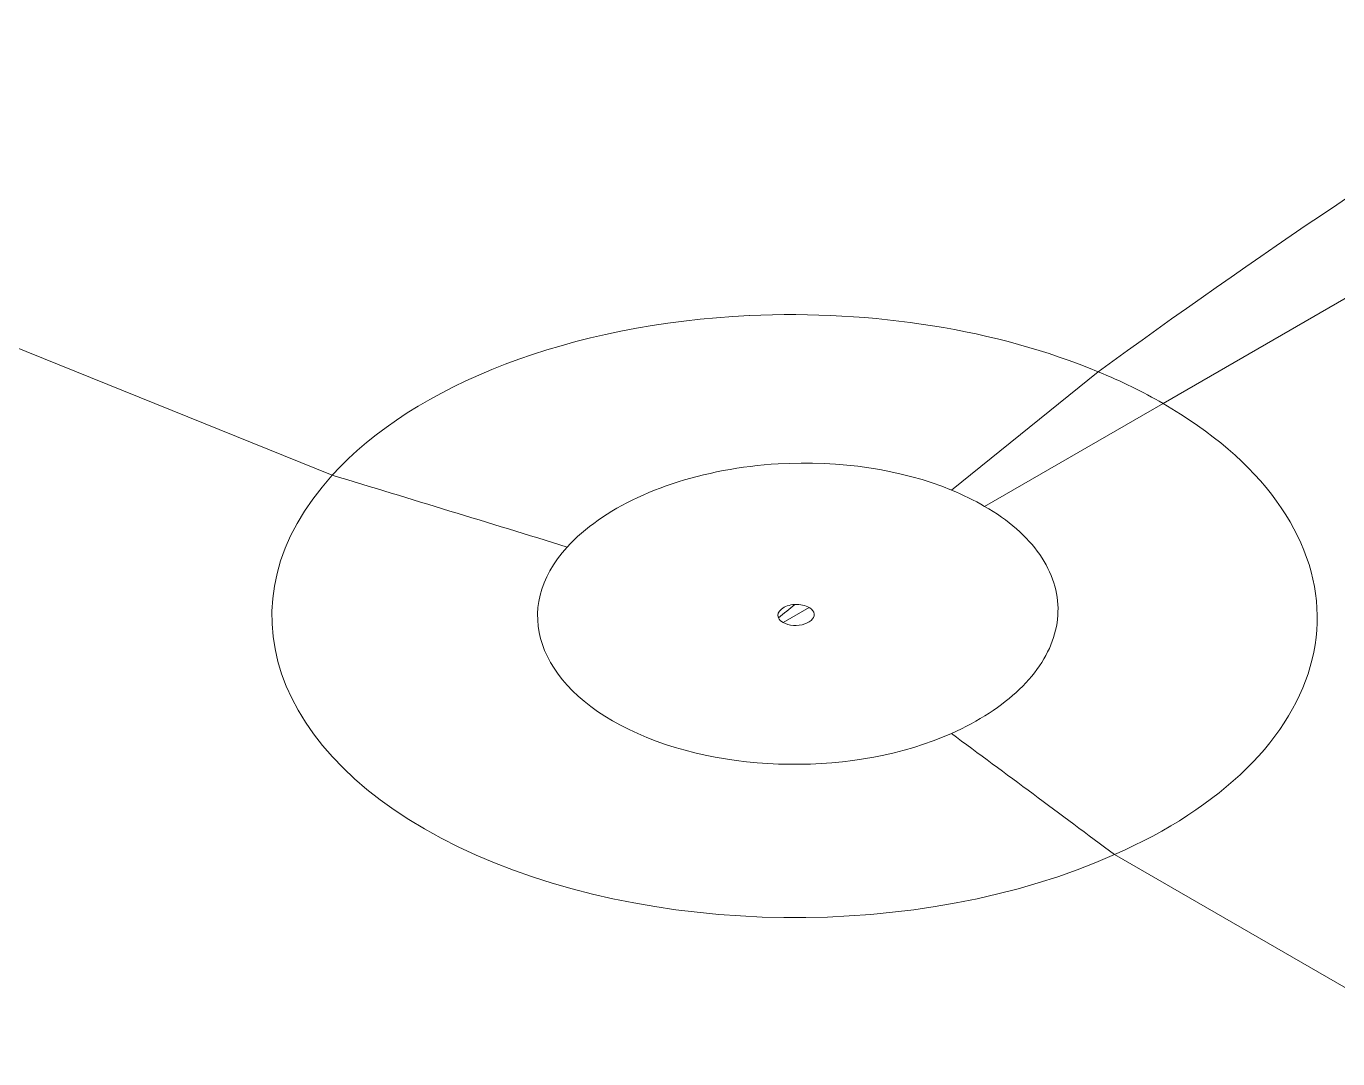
# Model space of a CAD drawing. Header units: millimetres. Extents: x 474.7 to 528.3, y 13.1 to 23.5.
# Drawn here: x 485.82218 to 485.84134, y 15.95134 to 15.96643 of the extents above; entities that cross this region are included whole.
import ezdxf

# ---------------------------------------------------------------- set-up
doc = ezdxf.new("R2010")
doc.units = ezdxf.units.MM
doc.header["$LTSCALE"] = 2.5
doc.layers.add('I-ARQ', color=8, linetype='Continuous')

msp = doc.modelspace()

# ---------------------------------------------------------------- linework, layer by layer
at = {"layer": 'I-ARQ', "lineweight": 5}
for points, knots in [([(485.795924, 15.972691, 9.318518), (485.783345, 15.96259, 9.332802), (485.78482, 15.948774, 9.352341), (485.799454, 15.939643, 9.365255), (485.799454, 15.939643, 9.365255), (485.814086, 15.930511, 9.378168), (485.837831, 15.92859, 9.380885), (485.856249, 15.935047, 9.371754)], [0, 0, 0, 0, 0.5, 0.5, 0.5, 0.5, 1, 1, 1, 1]), ([(485.798355, 15.971681, 9.319945), (485.785482, 15.961345, 9.334562), (485.788508, 15.947035, 9.3548), (485.80531, 15.938791, 9.366459), (485.80531, 15.938791, 9.366459), (485.822113, 15.930547, 9.378118), (485.847062, 15.931131, 9.377292), (485.862654, 15.940133, 9.364561)], [0, 0, 0, 0, 0.5, 0.5, 0.5, 0.5, 1, 1, 1, 1]), ([(485.798594, 15.971211, 9.32061), (485.786203, 15.960994, 9.335059), (485.789393, 15.947004, 9.354844), (485.805941, 15.938987, 9.366181), (485.805941, 15.938987, 9.366181), (485.82249, 15.93097, 9.377519), (485.846907, 15.931585, 9.376649), (485.862183, 15.940405, 9.364176)], [0, 0, 0, 0, 0.5, 0.5, 0.5, 0.5, 1, 1, 1, 1]), ([(485.801099, 15.970198, 9.322043), (485.78962, 15.960731, 9.335431), (485.792575, 15.947769, 9.353763), (485.807909, 15.94034, 9.364268), (485.807909, 15.94034, 9.364268), (485.823241, 15.932912, 9.374773), (485.845866, 15.933482, 9.373967), (485.86002, 15.941654, 9.36241)], [0, 0, 0, 0, 0.5, 0.5, 0.5, 0.5, 1, 1, 1, 1]), ([(485.838791, 15.960917, 9.335168), (485.838791, 15.960917, 9.335168), (485.838921, 15.96084, 9.335277), (485.838921, 15.96084, 9.335277), (485.838921, 15.96084, 9.335277), (485.838921, 15.96084, 9.335277), (485.839049, 15.960761, 9.335389), (485.839049, 15.960761, 9.335389), (485.839049, 15.960761, 9.335389), (485.839049, 15.960761, 9.335389), (485.839174, 15.960679, 9.335504), (485.839174, 15.960679, 9.335504), (485.839174, 15.960679, 9.335504), (485.839174, 15.960679, 9.335504), (485.839295, 15.960597, 9.335621), (485.839295, 15.960597, 9.335621), (485.839295, 15.960597, 9.335621), (485.839295, 15.960597, 9.335621), (485.839412, 15.960512, 9.33574), (485.839412, 15.960512, 9.33574), (485.839412, 15.960512, 9.33574), (485.839412, 15.960512, 9.33574), (485.839526, 15.960426, 9.335862), (485.839526, 15.960426, 9.335862), (485.839526, 15.960426, 9.335862), (485.839526, 15.960426, 9.335862), (485.839635, 15.960339, 9.335986), (485.839635, 15.960339, 9.335986), (485.839635, 15.960339, 9.335986), (485.839635, 15.960339, 9.335986), (485.839742, 15.96025, 9.336112), (485.839742, 15.96025, 9.336112), (485.839742, 15.96025, 9.336112), (485.839742, 15.96025, 9.336112), (485.839844, 15.960159, 9.33624), (485.839844, 15.960159, 9.33624), (485.839844, 15.960159, 9.33624), (485.839844, 15.960159, 9.33624), (485.839943, 15.960067, 9.336369), (485.839943, 15.960067, 9.336369), (485.839943, 15.960067, 9.336369), (485.839943, 15.960067, 9.336369), (485.840037, 15.959974, 9.336502), (485.840037, 15.959974, 9.336502), (485.840037, 15.959974, 9.336502), (485.840037, 15.959974, 9.336502), (485.840128, 15.959879, 9.336635), (485.840128, 15.959879, 9.336635), (485.840128, 15.959879, 9.336635), (485.840128, 15.959879, 9.336635), (485.840215, 15.959784, 9.33677), (485.840215, 15.959784, 9.33677), (485.840215, 15.959784, 9.33677), (485.840215, 15.959784, 9.33677), (485.840297, 15.959687, 9.336908), (485.840297, 15.959687, 9.336908), (485.840297, 15.959687, 9.336908), (485.840297, 15.959687, 9.336908), (485.840376, 15.959589, 9.337047), (485.840376, 15.959589, 9.337047), (485.840376, 15.959589, 9.337047), (485.840376, 15.959589, 9.337047), (485.84045, 15.95949, 9.337186), (485.84045, 15.95949, 9.337186), (485.84045, 15.95949, 9.337186), (485.84045, 15.95949, 9.337186), (485.84052, 15.95939, 9.337328), (485.84052, 15.95939, 9.337328), (485.84052, 15.95939, 9.337328), (485.84052, 15.95939, 9.337328), (485.840586, 15.959289, 9.337471), (485.840586, 15.959289, 9.337471), (485.840586, 15.959289, 9.337471), (485.840586, 15.959289, 9.337471), (485.840648, 15.959187, 9.337615), (485.840648, 15.959187, 9.337615), (485.840648, 15.959187, 9.337615), (485.840648, 15.959187, 9.337615), (485.840705, 15.959084, 9.33776), (485.840705, 15.959084, 9.33776), (485.840705, 15.959084, 9.33776), (485.840705, 15.959084, 9.33776), (485.840757, 15.958981, 9.337906), (485.840757, 15.958981, 9.337906), (485.840757, 15.958981, 9.337906), (485.840757, 15.958981, 9.337906), (485.840807, 15.958877, 9.338053), (485.840807, 15.958877, 9.338053), (485.840807, 15.958877, 9.338053), (485.840807, 15.958877, 9.338053), (485.840851, 15.958773, 9.338201), (485.840851, 15.958773, 9.338201), (485.840851, 15.958773, 9.338201), (485.840851, 15.958773, 9.338201), (485.84089, 15.958667, 9.33835), (485.84089, 15.958667, 9.33835), (485.84089, 15.958667, 9.33835), (485.84089, 15.958667, 9.33835), (485.840925, 15.958562, 9.338499), (485.840925, 15.958562, 9.338499), (485.840925, 15.958562, 9.338499), (485.840925, 15.958562, 9.338499), (485.840956, 15.958456, 9.338648), (485.840956, 15.958456, 9.338648), (485.840956, 15.958456, 9.338648), (485.840956, 15.958456, 9.338648), (485.840982, 15.95835, 9.338799), (485.840982, 15.95835, 9.338799), (485.840982, 15.95835, 9.338799), (485.840982, 15.95835, 9.338799), (485.841004, 15.958243, 9.33895), (485.841004, 15.958243, 9.33895), (485.841004, 15.958243, 9.33895), (485.841004, 15.958243, 9.33895), (485.84102, 15.958136, 9.339101), (485.84102, 15.958136, 9.339101), (485.84102, 15.958136, 9.339101), (485.84102, 15.958136, 9.339101), (485.841033, 15.958029, 9.339252), (485.841033, 15.958029, 9.339252), (485.841033, 15.958029, 9.339252), (485.841033, 15.958029, 9.339252), (485.841041, 15.957922, 9.339403), (485.841041, 15.957922, 9.339403), (485.841041, 15.957922, 9.339403), (485.841041, 15.957922, 9.339403), (485.841044, 15.957815, 9.339555), (485.841044, 15.957815, 9.339555), (485.841044, 15.957815, 9.339555), (485.841044, 15.957815, 9.339555), (485.841044, 15.957708, 9.339706), (485.841044, 15.957708, 9.339706), (485.841044, 15.957708, 9.339706), (485.841044, 15.957708, 9.339706), (485.841038, 15.957601, 9.339857), (485.841038, 15.957601, 9.339857), (485.841038, 15.957601, 9.339857), (485.841038, 15.957601, 9.339857), (485.841029, 15.957494, 9.340009), (485.841029, 15.957494, 9.340009), (485.841029, 15.957494, 9.340009), (485.841029, 15.957494, 9.340009), (485.841014, 15.957387, 9.34016), (485.841014, 15.957387, 9.34016), (485.841014, 15.957387, 9.34016), (485.841014, 15.957387, 9.34016), (485.840994, 15.957281, 9.340309), (485.840994, 15.957281, 9.340309), (485.840994, 15.957281, 9.340309), (485.840994, 15.957281, 9.340309), (485.840971, 15.957176, 9.340459), (485.840971, 15.957176, 9.340459), (485.840971, 15.957176, 9.340459), (485.840971, 15.957176, 9.340459), (485.840943, 15.95707, 9.340608), (485.840943, 15.95707, 9.340608), (485.840943, 15.95707, 9.340608), (485.840943, 15.95707, 9.340608), (485.840911, 15.956965, 9.340757), (485.840911, 15.956965, 9.340757), (485.840911, 15.956965, 9.340757), (485.840911, 15.956965, 9.340757), (485.840874, 15.956861, 9.340904), (485.840874, 15.956861, 9.340904), (485.840874, 15.956861, 9.340904), (485.840874, 15.956861, 9.340904), (485.840833, 15.956757, 9.341052), (485.840833, 15.956757, 9.341052), (485.840833, 15.956757, 9.341052), (485.840833, 15.956757, 9.341052), (485.840788, 15.956654, 9.341197), (485.840788, 15.956654, 9.341197), (485.840788, 15.956654, 9.341197), (485.840788, 15.956654, 9.341197), (485.840738, 15.956551, 9.341342), (485.840738, 15.956551, 9.341342), (485.840738, 15.956551, 9.341342), (485.840738, 15.956551, 9.341342), (485.840683, 15.95645, 9.341486), (485.840683, 15.95645, 9.341486), (485.840683, 15.95645, 9.341486), (485.840683, 15.95645, 9.341486), (485.840625, 15.956349, 9.341629), (485.840625, 15.956349, 9.341629), (485.840625, 15.956349, 9.341629), (485.840625, 15.956349, 9.341629), (485.840564, 15.956249, 9.34177), (485.840564, 15.956249, 9.34177), (485.840564, 15.956249, 9.34177), (485.840564, 15.956249, 9.34177), (485.840497, 15.95615, 9.341909), (485.840497, 15.95615, 9.341909), (485.840497, 15.95615, 9.341909), (485.840497, 15.95615, 9.341909), (485.840426, 15.956052, 9.342048), (485.840426, 15.956052, 9.342048), (485.840426, 15.956052, 9.342048), (485.840426, 15.956052, 9.342048), (485.840351, 15.955955, 9.342185), (485.840351, 15.955955, 9.342185), (485.840351, 15.955955, 9.342185), (485.840351, 15.955955, 9.342185), (485.840272, 15.955859, 9.342321), (485.840272, 15.955859, 9.342321), (485.840272, 15.955859, 9.342321), (485.840272, 15.955859, 9.342321), (485.840189, 15.955764, 9.342455), (485.840189, 15.955764, 9.342455), (485.840189, 15.955764, 9.342455), (485.840189, 15.955764, 9.342455), (485.840102, 15.955671, 9.342587), (485.840102, 15.955671, 9.342587), (485.840102, 15.955671, 9.342587), (485.840102, 15.955671, 9.342587), (485.840011, 15.955579, 9.342717), (485.840011, 15.955579, 9.342717), (485.840011, 15.955579, 9.342717), (485.840011, 15.955579, 9.342717), (485.839917, 15.955488, 9.342845), (485.839917, 15.955488, 9.342845), (485.839917, 15.955488, 9.342845), (485.839917, 15.955488, 9.342845), (485.839818, 15.9554, 9.342971), (485.839818, 15.9554, 9.342971), (485.839818, 15.9554, 9.342971), (485.839818, 15.9554, 9.342971), (485.839716, 15.955311, 9.343095), (485.839716, 15.955311, 9.343095), (485.839716, 15.955311, 9.343095), (485.839716, 15.955311, 9.343095), (485.839611, 15.955225, 9.343217), (485.839611, 15.955225, 9.343217), (485.839611, 15.955225, 9.343217), (485.839611, 15.955225, 9.343217), (485.839501, 15.95514, 9.343338), (485.839501, 15.95514, 9.343338), (485.839501, 15.95514, 9.343338), (485.839501, 15.95514, 9.343338), (485.839389, 15.955057, 9.343455), (485.839389, 15.955057, 9.343455), (485.839389, 15.955057, 9.343455), (485.839389, 15.955057, 9.343455), (485.839273, 15.954975, 9.343571), (485.839273, 15.954975, 9.343571), (485.839273, 15.954975, 9.343571), (485.839273, 15.954975, 9.343571), (485.839153, 15.954895, 9.343685), (485.839153, 15.954895, 9.343685), (485.839153, 15.954895, 9.343685), (485.839153, 15.954895, 9.343685), (485.83903, 15.954816, 9.343796), (485.83903, 15.954816, 9.343796), (485.83903, 15.954816, 9.343796), (485.83903, 15.954816, 9.343796), (485.838904, 15.95474, 9.343904), (485.838904, 15.95474, 9.343904), (485.838904, 15.95474, 9.343904), (485.838904, 15.95474, 9.343904), (485.838774, 15.954665, 9.34401), (485.838774, 15.954665, 9.34401), (485.838774, 15.954665, 9.34401), (485.838774, 15.954665, 9.34401), (485.838642, 15.954592, 9.344112), (485.838642, 15.954592, 9.344112), (485.838642, 15.954592, 9.344112), (485.838642, 15.954592, 9.344112), (485.838506, 15.954521, 9.344213), (485.838506, 15.954521, 9.344213), (485.838506, 15.954521, 9.344213), (485.838506, 15.954521, 9.344213), (485.838367, 15.954452, 9.344311), (485.838367, 15.954452, 9.344311), (485.838367, 15.954452, 9.344311), (485.838367, 15.954452, 9.344311), (485.838226, 15.954385, 9.344406), (485.838226, 15.954385, 9.344406), (485.838226, 15.954385, 9.344406), (485.838226, 15.954385, 9.344406), (485.838082, 15.95432, 9.344498), (485.838082, 15.95432, 9.344498)], [0, 0, 0, 0, 0.014286, 0.014286, 0.014286, 0.014286, 0.028571, 0.028571, 0.028571, 0.028571, 0.042857, 0.042857, 0.042857, 0.042857, 0.057143, 0.057143, 0.057143, 0.057143, 0.071429, 0.071429, 0.071429, 0.071429, 0.085714, 0.085714, 0.085714, 0.085714, 0.1, 0.1, 0.1, 0.1, 0.114286, 0.114286, 0.114286, 0.114286, 0.128571, 0.128571, 0.128571, 0.128571, 0.142857, 0.142857, 0.142857, 0.142857, 0.157143, 0.157143, 0.157143, 0.157143, 0.171429, 0.171429, 0.171429, 0.171429, 0.185714, 0.185714, 0.185714, 0.185714, 0.2, 0.2, 0.2, 0.2, 0.214286, 0.214286, 0.214286, 0.214286, 0.228571, 0.228571, 0.228571, 0.228571, 0.242857, 0.242857, 0.242857, 0.242857, 0.257143, 0.257143, 0.257143, 0.257143, 0.271429, 0.271429, 0.271429, 0.271429, 0.285714, 0.285714, 0.285714, 0.285714, 0.3, 0.3, 0.3, 0.3, 0.314286, 0.314286, 0.314286, 0.314286, 0.328571, 0.328571, 0.328571, 0.328571, 0.342857, 0.342857, 0.342857, 0.342857, 0.357143, 0.357143, 0.357143, 0.357143, 0.371429, 0.371429, 0.371429, 0.371429, 0.385714, 0.385714, 0.385714, 0.385714, 0.4, 0.4, 0.4, 0.4, 0.414286, 0.414286, 0.414286, 0.414286, 0.428571, 0.428571, 0.428571, 0.428571, 0.442857, 0.442857, 0.442857, 0.442857, 0.457143, 0.457143, 0.457143, 0.457143, 0.471429, 0.471429, 0.471429, 0.471429, 0.485714, 0.485714, 0.485714, 0.485714, 0.5, 0.5, 0.5, 0.5, 0.514286, 0.514286, 0.514286, 0.514286, 0.528571, 0.528571, 0.528571, 0.528571, 0.542857, 0.542857, 0.542857, 0.542857, 0.557143, 0.557143, 0.557143, 0.557143, 0.571429, 0.571429, 0.571429, 0.571429, 0.585714, 0.585714, 0.585714, 0.585714, 0.6, 0.6, 0.6, 0.6, 0.614286, 0.614286, 0.614286, 0.614286, 0.628571, 0.628571, 0.628571, 0.628571, 0.642857, 0.642857, 0.642857, 0.642857, 0.657143, 0.657143, 0.657143, 0.657143, 0.671429, 0.671429, 0.671429, 0.671429, 0.685714, 0.685714, 0.685714, 0.685714, 0.7, 0.7, 0.7, 0.7, 0.714286, 0.714286, 0.714286, 0.714286, 0.728571, 0.728571, 0.728571, 0.728571, 0.742857, 0.742857, 0.742857, 0.742857, 0.757143, 0.757143, 0.757143, 0.757143, 0.771429, 0.771429, 0.771429, 0.771429, 0.785714, 0.785714, 0.785714, 0.785714, 0.8, 0.8, 0.8, 0.8, 0.814286, 0.814286, 0.814286, 0.814286, 0.828571, 0.828571, 0.828571, 0.828571, 0.842857, 0.842857, 0.842857, 0.842857, 0.857143, 0.857143, 0.857143, 0.857143, 0.871429, 0.871429, 0.871429, 0.871429, 0.885714, 0.885714, 0.885714, 0.885714, 0.9, 0.9, 0.9, 0.9, 0.914286, 0.914286, 0.914286, 0.914286, 0.928571, 0.928571, 0.928571, 0.928571, 0.942857, 0.942857, 0.942857, 0.942857, 0.957143, 0.957143, 0.957143, 0.957143, 0.971429, 0.971429, 0.971429, 0.971429, 0.985714, 0.985714, 0.985714, 0.985714, 1, 1, 1, 1]), ([(485.830084, 15.958818, 9.338136), (485.830084, 15.958818, 9.338136), (485.830133, 15.95887, 9.338063), (485.830133, 15.95887, 9.338063), (485.830133, 15.95887, 9.338063), (485.830133, 15.95887, 9.338063), (485.830184, 15.958921, 9.337991), (485.830184, 15.958921, 9.337991), (485.830184, 15.958921, 9.337991), (485.830184, 15.958921, 9.337991), (485.830237, 15.958972, 9.337919), (485.830237, 15.958972, 9.337919), (485.830237, 15.958972, 9.337919), (485.830237, 15.958972, 9.337919), (485.830292, 15.959021, 9.33785), (485.830292, 15.959021, 9.33785), (485.830292, 15.959021, 9.33785), (485.830292, 15.959021, 9.33785), (485.83035, 15.95907, 9.33778), (485.83035, 15.95907, 9.33778), (485.83035, 15.95907, 9.33778), (485.83035, 15.95907, 9.33778), (485.830409, 15.959117, 9.337713), (485.830409, 15.959117, 9.337713), (485.830409, 15.959117, 9.337713), (485.830409, 15.959117, 9.337713), (485.830471, 15.959164, 9.337647), (485.830471, 15.959164, 9.337647), (485.830471, 15.959164, 9.337647), (485.830471, 15.959164, 9.337647), (485.830535, 15.95921, 9.337582), (485.830535, 15.95921, 9.337582), (485.830535, 15.95921, 9.337582), (485.830535, 15.95921, 9.337582), (485.8306, 15.959255, 9.337518), (485.8306, 15.959255, 9.337518), (485.8306, 15.959255, 9.337518), (485.8306, 15.959255, 9.337518), (485.830669, 15.959299, 9.337456), (485.830669, 15.959299, 9.337456), (485.830669, 15.959299, 9.337456), (485.830669, 15.959299, 9.337456), (485.830738, 15.959343, 9.337394), (485.830738, 15.959343, 9.337394), (485.830738, 15.959343, 9.337394), (485.830738, 15.959343, 9.337394), (485.83081, 15.959384, 9.337336), (485.83081, 15.959384, 9.337336), (485.83081, 15.959384, 9.337336), (485.83081, 15.959384, 9.337336), (485.830883, 15.959425, 9.337277), (485.830883, 15.959425, 9.337277), (485.830883, 15.959425, 9.337277), (485.830883, 15.959425, 9.337277), (485.830958, 15.959465, 9.337221), (485.830958, 15.959465, 9.337221), (485.830958, 15.959465, 9.337221), (485.830958, 15.959465, 9.337221), (485.831035, 15.959504, 9.337166), (485.831035, 15.959504, 9.337166), (485.831035, 15.959504, 9.337166), (485.831035, 15.959504, 9.337166), (485.831114, 15.959542, 9.337113), (485.831114, 15.959542, 9.337113), (485.831114, 15.959542, 9.337113), (485.831114, 15.959542, 9.337113), (485.831195, 15.959578, 9.337061), (485.831195, 15.959578, 9.337061), (485.831195, 15.959578, 9.337061), (485.831195, 15.959578, 9.337061), (485.831276, 15.959614, 9.337011), (485.831276, 15.959614, 9.337011), (485.831276, 15.959614, 9.337011), (485.831276, 15.959614, 9.337011), (485.831359, 15.959648, 9.336963), (485.831359, 15.959648, 9.336963), (485.831359, 15.959648, 9.336963), (485.831359, 15.959648, 9.336963), (485.831444, 15.95968, 9.336917), (485.831444, 15.95968, 9.336917), (485.831444, 15.95968, 9.336917), (485.831444, 15.95968, 9.336917), (485.831531, 15.959712, 9.336873), (485.831531, 15.959712, 9.336873), (485.831531, 15.959712, 9.336873), (485.831531, 15.959712, 9.336873), (485.831619, 15.959742, 9.33683), (485.831619, 15.959742, 9.33683), (485.831619, 15.959742, 9.33683), (485.831619, 15.959742, 9.33683), (485.831708, 15.959771, 9.336788), (485.831708, 15.959771, 9.336788), (485.831708, 15.959771, 9.336788), (485.831708, 15.959771, 9.336788), (485.831799, 15.959799, 9.336749), (485.831799, 15.959799, 9.336749), (485.831799, 15.959799, 9.336749), (485.831799, 15.959799, 9.336749), (485.83189, 15.959825, 9.336712), (485.83189, 15.959825, 9.336712), (485.83189, 15.959825, 9.336712), (485.83189, 15.959825, 9.336712), (485.831983, 15.95985, 9.336677), (485.831983, 15.95985, 9.336677), (485.831983, 15.95985, 9.336677), (485.831983, 15.95985, 9.336677), (485.832077, 15.959873, 9.336644), (485.832077, 15.959873, 9.336644), (485.832077, 15.959873, 9.336644), (485.832077, 15.959873, 9.336644), (485.832172, 15.959895, 9.336613), (485.832172, 15.959895, 9.336613), (485.832172, 15.959895, 9.336613), (485.832172, 15.959895, 9.336613), (485.832268, 15.959916, 9.336583), (485.832268, 15.959916, 9.336583), (485.832268, 15.959916, 9.336583), (485.832268, 15.959916, 9.336583), (485.832365, 15.959935, 9.336556), (485.832365, 15.959935, 9.336556), (485.832365, 15.959935, 9.336556), (485.832365, 15.959935, 9.336556), (485.832464, 15.959953, 9.336531), (485.832464, 15.959953, 9.336531), (485.832464, 15.959953, 9.336531), (485.832464, 15.959953, 9.336531), (485.832562, 15.959969, 9.336509), (485.832562, 15.959969, 9.336509), (485.832562, 15.959969, 9.336509), (485.832562, 15.959969, 9.336509), (485.832661, 15.959983, 9.336488), (485.832661, 15.959983, 9.336488), (485.832661, 15.959983, 9.336488), (485.832661, 15.959983, 9.336488), (485.832762, 15.959997, 9.336469), (485.832762, 15.959997, 9.336469), (485.832762, 15.959997, 9.336469), (485.832762, 15.959997, 9.336469), (485.832862, 15.960008, 9.336453), (485.832862, 15.960008, 9.336453), (485.832862, 15.960008, 9.336453), (485.832862, 15.960008, 9.336453), (485.832964, 15.960018, 9.336439), (485.832964, 15.960018, 9.336439), (485.832964, 15.960018, 9.336439), (485.832964, 15.960018, 9.336439), (485.833066, 15.960027, 9.336427), (485.833066, 15.960027, 9.336427), (485.833066, 15.960027, 9.336427), (485.833066, 15.960027, 9.336427), (485.833168, 15.960033, 9.336418), (485.833168, 15.960033, 9.336418)], [0, 0, 0, 0, 0.026316, 0.026316, 0.026316, 0.026316, 0.052632, 0.052632, 0.052632, 0.052632, 0.078947, 0.078947, 0.078947, 0.078947, 0.105263, 0.105263, 0.105263, 0.105263, 0.131579, 0.131579, 0.131579, 0.131579, 0.157895, 0.157895, 0.157895, 0.157895, 0.184211, 0.184211, 0.184211, 0.184211, 0.210526, 0.210526, 0.210526, 0.210526, 0.236842, 0.236842, 0.236842, 0.236842, 0.263158, 0.263158, 0.263158, 0.263158, 0.289474, 0.289474, 0.289474, 0.289474, 0.315789, 0.315789, 0.315789, 0.315789, 0.342105, 0.342105, 0.342105, 0.342105, 0.368421, 0.368421, 0.368421, 0.368421, 0.394737, 0.394737, 0.394737, 0.394737, 0.421053, 0.421053, 0.421053, 0.421053, 0.447368, 0.447368, 0.447368, 0.447368, 0.473684, 0.473684, 0.473684, 0.473684, 0.5, 0.5, 0.5, 0.5, 0.526316, 0.526316, 0.526316, 0.526316, 0.552632, 0.552632, 0.552632, 0.552632, 0.578947, 0.578947, 0.578947, 0.578947, 0.605263, 0.605263, 0.605263, 0.605263, 0.631579, 0.631579, 0.631579, 0.631579, 0.657895, 0.657895, 0.657895, 0.657895, 0.684211, 0.684211, 0.684211, 0.684211, 0.710526, 0.710526, 0.710526, 0.710526, 0.736842, 0.736842, 0.736842, 0.736842, 0.763158, 0.763158, 0.763158, 0.763158, 0.789474, 0.789474, 0.789474, 0.789474, 0.815789, 0.815789, 0.815789, 0.815789, 0.842105, 0.842105, 0.842105, 0.842105, 0.868421, 0.868421, 0.868421, 0.868421, 0.894737, 0.894737, 0.894737, 0.894737, 0.921053, 0.921053, 0.921053, 0.921053, 0.947368, 0.947368, 0.947368, 0.947368, 0.973684, 0.973684, 0.973684, 0.973684, 1, 1, 1, 1]), ([(485.826651, 15.959868, 9.336652), (485.824975, 15.958032, 9.339247), (485.825741, 15.95577, 9.342447), (485.828493, 15.954435, 9.344335), (485.828493, 15.954435, 9.344335), (485.831244, 15.953099, 9.346224), (485.835236, 15.953051, 9.346292), (485.838081, 15.95432, 9.344497)], [0, 0, 0, 0, 0.5, 0.5, 0.5, 0.5, 1, 1, 1, 1]), ([(485.836184, 15.959412, 9.337296), (485.836184, 15.959412, 9.337296), (485.836248, 15.959375, 9.337349), (485.836248, 15.959375, 9.337349), (485.836248, 15.959375, 9.337349), (485.836248, 15.959375, 9.337349), (485.836311, 15.959335, 9.337405), (485.836311, 15.959335, 9.337405), (485.836311, 15.959335, 9.337405), (485.836311, 15.959335, 9.337405), (485.836372, 15.959296, 9.33746), (485.836372, 15.959296, 9.33746), (485.836372, 15.959296, 9.33746), (485.836372, 15.959296, 9.33746), (485.836431, 15.959255, 9.337519), (485.836431, 15.959255, 9.337519), (485.836431, 15.959255, 9.337519), (485.836431, 15.959255, 9.337519), (485.836488, 15.959213, 9.337577), (485.836488, 15.959213, 9.337577), (485.836488, 15.959213, 9.337577), (485.836488, 15.959213, 9.337577), (485.836543, 15.959171, 9.337638), (485.836543, 15.959171, 9.337638), (485.836543, 15.959171, 9.337638), (485.836543, 15.959171, 9.337638), (485.836597, 15.959128, 9.337698), (485.836597, 15.959128, 9.337698), (485.836597, 15.959128, 9.337698), (485.836597, 15.959128, 9.337698), (485.836649, 15.959083, 9.337761), (485.836649, 15.959083, 9.337761), (485.836649, 15.959083, 9.337761), (485.836649, 15.959083, 9.337761), (485.836697, 15.959039, 9.337824), (485.836697, 15.959039, 9.337824), (485.836697, 15.959039, 9.337824), (485.836697, 15.959039, 9.337824), (485.836746, 15.958993, 9.337888), (485.836746, 15.958993, 9.337888), (485.836746, 15.958993, 9.337888), (485.836746, 15.958993, 9.337888), (485.836792, 15.958947, 9.337954), (485.836792, 15.958947, 9.337954), (485.836792, 15.958947, 9.337954), (485.836792, 15.958947, 9.337954), (485.836835, 15.9589, 9.33802), (485.836835, 15.9589, 9.33802), (485.836835, 15.9589, 9.33802), (485.836835, 15.9589, 9.33802), (485.836877, 15.958853, 9.338088), (485.836877, 15.958853, 9.338088), (485.836877, 15.958853, 9.338088), (485.836877, 15.958853, 9.338088), (485.836917, 15.958805, 9.338155), (485.836917, 15.958805, 9.338155), (485.836917, 15.958805, 9.338155), (485.836917, 15.958805, 9.338155), (485.836954, 15.958756, 9.338224), (485.836954, 15.958756, 9.338224), (485.836954, 15.958756, 9.338224), (485.836954, 15.958756, 9.338224), (485.836989, 15.958707, 9.338294), (485.836989, 15.958707, 9.338294), (485.836989, 15.958707, 9.338294), (485.836989, 15.958707, 9.338294), (485.837023, 15.958657, 9.338364), (485.837023, 15.958657, 9.338364), (485.837023, 15.958657, 9.338364), (485.837023, 15.958657, 9.338364), (485.837054, 15.958607, 9.338435), (485.837054, 15.958607, 9.338435), (485.837054, 15.958607, 9.338435), (485.837054, 15.958607, 9.338435), (485.837083, 15.958556, 9.338506), (485.837083, 15.958556, 9.338506), (485.837083, 15.958556, 9.338506), (485.837083, 15.958556, 9.338506), (485.83711, 15.958505, 9.33858), (485.83711, 15.958505, 9.33858), (485.83711, 15.958505, 9.33858), (485.83711, 15.958505, 9.33858), (485.837134, 15.958453, 9.338652), (485.837134, 15.958453, 9.338652), (485.837134, 15.958453, 9.338652), (485.837134, 15.958453, 9.338652), (485.837156, 15.958401, 9.338726), (485.837156, 15.958401, 9.338726), (485.837156, 15.958401, 9.338726), (485.837156, 15.958401, 9.338726), (485.837177, 15.95835, 9.338799), (485.837177, 15.95835, 9.338799), (485.837177, 15.95835, 9.338799), (485.837177, 15.95835, 9.338799), (485.837195, 15.958296, 9.338874), (485.837195, 15.958296, 9.338874), (485.837195, 15.958296, 9.338874), (485.837195, 15.958296, 9.338874), (485.837211, 15.958244, 9.338949), (485.837211, 15.958244, 9.338949), (485.837211, 15.958244, 9.338949), (485.837211, 15.958244, 9.338949), (485.837223, 15.958191, 9.339023), (485.837223, 15.958191, 9.339023), (485.837223, 15.958191, 9.339023), (485.837223, 15.958191, 9.339023), (485.837235, 15.958138, 9.339098), (485.837235, 15.958138, 9.339098), (485.837235, 15.958138, 9.339098), (485.837235, 15.958138, 9.339098), (485.837244, 15.958085, 9.339173), (485.837244, 15.958085, 9.339173), (485.837244, 15.958085, 9.339173), (485.837244, 15.958085, 9.339173), (485.837251, 15.958031, 9.33925), (485.837251, 15.958031, 9.33925), (485.837251, 15.958031, 9.33925), (485.837251, 15.958031, 9.33925), (485.837255, 15.957977, 9.339325), (485.837255, 15.957977, 9.339325), (485.837255, 15.957977, 9.339325), (485.837255, 15.957977, 9.339325), (485.837257, 15.957923, 9.339402), (485.837257, 15.957923, 9.339402), (485.837257, 15.957923, 9.339402), (485.837257, 15.957923, 9.339402), (485.837256, 15.957869, 9.339478), (485.837256, 15.957869, 9.339478), (485.837256, 15.957869, 9.339478), (485.837256, 15.957869, 9.339478), (485.837254, 15.957816, 9.339553), (485.837254, 15.957816, 9.339553), (485.837254, 15.957816, 9.339553), (485.837254, 15.957816, 9.339553), (485.837249, 15.957762, 9.33963), (485.837249, 15.957762, 9.33963), (485.837249, 15.957762, 9.33963), (485.837249, 15.957762, 9.33963), (485.837242, 15.957709, 9.339705), (485.837242, 15.957709, 9.339705), (485.837242, 15.957709, 9.339705), (485.837242, 15.957709, 9.339705), (485.837233, 15.957655, 9.339781), (485.837233, 15.957655, 9.339781), (485.837233, 15.957655, 9.339781), (485.837233, 15.957655, 9.339781), (485.837222, 15.957601, 9.339857), (485.837222, 15.957601, 9.339857), (485.837222, 15.957601, 9.339857), (485.837222, 15.957601, 9.339857), (485.837207, 15.957548, 9.339933), (485.837207, 15.957548, 9.339933), (485.837207, 15.957548, 9.339933), (485.837207, 15.957548, 9.339933), (485.837191, 15.957495, 9.340008), (485.837191, 15.957495, 9.340008), (485.837191, 15.957495, 9.340008), (485.837191, 15.957495, 9.340008), (485.837173, 15.957441, 9.340083), (485.837173, 15.957441, 9.340083), (485.837173, 15.957441, 9.340083), (485.837173, 15.957441, 9.340083), (485.837152, 15.957389, 9.340158), (485.837152, 15.957389, 9.340158), (485.837152, 15.957389, 9.340158), (485.837152, 15.957389, 9.340158), (485.83713, 15.957336, 9.340232), (485.83713, 15.957336, 9.340232), (485.83713, 15.957336, 9.340232), (485.83713, 15.957336, 9.340232), (485.837105, 15.957284, 9.340306), (485.837105, 15.957284, 9.340306), (485.837105, 15.957284, 9.340306), (485.837105, 15.957284, 9.340306), (485.837078, 15.957232, 9.340379), (485.837078, 15.957232, 9.340379), (485.837078, 15.957232, 9.340379), (485.837078, 15.957232, 9.340379), (485.837049, 15.957181, 9.340451), (485.837049, 15.957181, 9.340451), (485.837049, 15.957181, 9.340451), (485.837049, 15.957181, 9.340451), (485.837019, 15.95713, 9.340524), (485.837019, 15.95713, 9.340524), (485.837019, 15.95713, 9.340524), (485.837019, 15.95713, 9.340524), (485.836985, 15.957079, 9.340595), (485.836985, 15.957079, 9.340595), (485.836985, 15.957079, 9.340595), (485.836985, 15.957079, 9.340595), (485.836949, 15.957029, 9.340667), (485.836949, 15.957029, 9.340667), (485.836949, 15.957029, 9.340667), (485.836949, 15.957029, 9.340667), (485.836912, 15.956979, 9.340737), (485.836912, 15.956979, 9.340737), (485.836912, 15.956979, 9.340737), (485.836912, 15.956979, 9.340737), (485.836872, 15.95693, 9.340807), (485.836872, 15.95693, 9.340807), (485.836872, 15.95693, 9.340807), (485.836872, 15.95693, 9.340807), (485.83683, 15.956881, 9.340875), (485.83683, 15.956881, 9.340875), (485.83683, 15.956881, 9.340875), (485.83683, 15.956881, 9.340875), (485.836787, 15.956833, 9.340943), (485.836787, 15.956833, 9.340943), (485.836787, 15.956833, 9.340943), (485.836787, 15.956833, 9.340943), (485.836742, 15.956785, 9.341011), (485.836742, 15.956785, 9.341011), (485.836742, 15.956785, 9.341011), (485.836742, 15.956785, 9.341011), (485.836694, 15.956739, 9.341077), (485.836694, 15.956739, 9.341077), (485.836694, 15.956739, 9.341077), (485.836694, 15.956739, 9.341077), (485.836646, 15.956693, 9.341142), (485.836646, 15.956693, 9.341142), (485.836646, 15.956693, 9.341142), (485.836646, 15.956693, 9.341142), (485.836594, 15.956647, 9.341207), (485.836594, 15.956647, 9.341207), (485.836594, 15.956647, 9.341207), (485.836594, 15.956647, 9.341207), (485.836541, 15.956602, 9.34127), (485.836541, 15.956602, 9.34127), (485.836541, 15.956602, 9.34127), (485.836541, 15.956602, 9.34127), (485.836486, 15.956558, 9.341333), (485.836486, 15.956558, 9.341333), (485.836486, 15.956558, 9.341333), (485.836486, 15.956558, 9.341333), (485.83643, 15.956515, 9.341394), (485.83643, 15.956515, 9.341394), (485.83643, 15.956515, 9.341394), (485.83643, 15.956515, 9.341394), (485.836371, 15.956471, 9.341455), (485.836371, 15.956471, 9.341455), (485.836371, 15.956471, 9.341455), (485.836371, 15.956471, 9.341455), (485.836311, 15.95643, 9.341514), (485.836311, 15.95643, 9.341514), (485.836311, 15.95643, 9.341514), (485.836311, 15.95643, 9.341514), (485.83625, 15.956389, 9.341572), (485.83625, 15.956389, 9.341572), (485.83625, 15.956389, 9.341572), (485.83625, 15.956389, 9.341572), (485.836186, 15.956348, 9.341629), (485.836186, 15.956348, 9.341629), (485.836186, 15.956348, 9.341629), (485.836186, 15.956348, 9.341629), (485.836121, 15.956309, 9.341684), (485.836121, 15.956309, 9.341684), (485.836121, 15.956309, 9.341684), (485.836121, 15.956309, 9.341684), (485.836055, 15.956271, 9.341739), (485.836055, 15.956271, 9.341739), (485.836055, 15.956271, 9.341739), (485.836055, 15.956271, 9.341739), (485.835986, 15.956233, 9.341792), (485.835986, 15.956233, 9.341792), (485.835986, 15.956233, 9.341792), (485.835986, 15.956233, 9.341792), (485.835917, 15.956197, 9.341844), (485.835917, 15.956197, 9.341844), (485.835917, 15.956197, 9.341844), (485.835917, 15.956197, 9.341844), (485.835845, 15.956161, 9.341895), (485.835845, 15.956161, 9.341895), (485.835845, 15.956161, 9.341895), (485.835845, 15.956161, 9.341895), (485.835773, 15.956126, 9.341943), (485.835773, 15.956126, 9.341943), (485.835773, 15.956126, 9.341943), (485.835773, 15.956126, 9.341943), (485.835699, 15.956092, 9.341991), (485.835699, 15.956092, 9.341991)], [0, 0, 0, 0, 0.014286, 0.014286, 0.014286, 0.014286, 0.028571, 0.028571, 0.028571, 0.028571, 0.042857, 0.042857, 0.042857, 0.042857, 0.057143, 0.057143, 0.057143, 0.057143, 0.071429, 0.071429, 0.071429, 0.071429, 0.085714, 0.085714, 0.085714, 0.085714, 0.1, 0.1, 0.1, 0.1, 0.114286, 0.114286, 0.114286, 0.114286, 0.128571, 0.128571, 0.128571, 0.128571, 0.142857, 0.142857, 0.142857, 0.142857, 0.157143, 0.157143, 0.157143, 0.157143, 0.171429, 0.171429, 0.171429, 0.171429, 0.185714, 0.185714, 0.185714, 0.185714, 0.2, 0.2, 0.2, 0.2, 0.214286, 0.214286, 0.214286, 0.214286, 0.228571, 0.228571, 0.228571, 0.228571, 0.242857, 0.242857, 0.242857, 0.242857, 0.257143, 0.257143, 0.257143, 0.257143, 0.271429, 0.271429, 0.271429, 0.271429, 0.285714, 0.285714, 0.285714, 0.285714, 0.3, 0.3, 0.3, 0.3, 0.314286, 0.314286, 0.314286, 0.314286, 0.328571, 0.328571, 0.328571, 0.328571, 0.342857, 0.342857, 0.342857, 0.342857, 0.357143, 0.357143, 0.357143, 0.357143, 0.371429, 0.371429, 0.371429, 0.371429, 0.385714, 0.385714, 0.385714, 0.385714, 0.4, 0.4, 0.4, 0.4, 0.414286, 0.414286, 0.414286, 0.414286, 0.428571, 0.428571, 0.428571, 0.428571, 0.442857, 0.442857, 0.442857, 0.442857, 0.457143, 0.457143, 0.457143, 0.457143, 0.471429, 0.471429, 0.471429, 0.471429, 0.485714, 0.485714, 0.485714, 0.485714, 0.5, 0.5, 0.5, 0.5, 0.514286, 0.514286, 0.514286, 0.514286, 0.528571, 0.528571, 0.528571, 0.528571, 0.542857, 0.542857, 0.542857, 0.542857, 0.557143, 0.557143, 0.557143, 0.557143, 0.571429, 0.571429, 0.571429, 0.571429, 0.585714, 0.585714, 0.585714, 0.585714, 0.6, 0.6, 0.6, 0.6, 0.614286, 0.614286, 0.614286, 0.614286, 0.628571, 0.628571, 0.628571, 0.628571, 0.642857, 0.642857, 0.642857, 0.642857, 0.657143, 0.657143, 0.657143, 0.657143, 0.671429, 0.671429, 0.671429, 0.671429, 0.685714, 0.685714, 0.685714, 0.685714, 0.7, 0.7, 0.7, 0.7, 0.714286, 0.714286, 0.714286, 0.714286, 0.728571, 0.728571, 0.728571, 0.728571, 0.742857, 0.742857, 0.742857, 0.742857, 0.757143, 0.757143, 0.757143, 0.757143, 0.771429, 0.771429, 0.771429, 0.771429, 0.785714, 0.785714, 0.785714, 0.785714, 0.8, 0.8, 0.8, 0.8, 0.814286, 0.814286, 0.814286, 0.814286, 0.828571, 0.828571, 0.828571, 0.828571, 0.842857, 0.842857, 0.842857, 0.842857, 0.857143, 0.857143, 0.857143, 0.857143, 0.871429, 0.871429, 0.871429, 0.871429, 0.885714, 0.885714, 0.885714, 0.885714, 0.9, 0.9, 0.9, 0.9, 0.914286, 0.914286, 0.914286, 0.914286, 0.928571, 0.928571, 0.928571, 0.928571, 0.942857, 0.942857, 0.942857, 0.942857, 0.957143, 0.957143, 0.957143, 0.957143, 0.971429, 0.971429, 0.971429, 0.971429, 0.985714, 0.985714, 0.985714, 0.985714, 1, 1, 1, 1]), ([(485.830084, 15.958818, 9.338136), (485.829261, 15.957917, 9.339411), (485.829639, 15.956805, 9.340983), (485.830989, 15.956149, 9.341911), (485.830989, 15.956149, 9.341911), (485.832341, 15.955493, 9.342838), (485.834301, 15.95547, 9.342871), (485.835699, 15.956092, 9.341991)], [0, 0, 0, 0, 0.5, 0.5, 0.5, 0.5, 1, 1, 1, 1]), ([(485.833412, 15.957978, 9.339324), (485.833333, 15.957973, 9.339331), (485.833261, 15.957949, 9.339366), (485.833215, 15.957911, 9.339419), (485.833215, 15.957911, 9.339419), (485.833169, 15.957874, 9.339472), (485.833153, 15.957827, 9.339538), (485.833171, 15.957782, 9.339602)], [0, 0, 0, 0, 0.5, 0.5, 0.5, 0.5, 1, 1, 1, 1]), ([(485.833241, 15.957713, 9.3397), (485.833241, 15.957713, 9.3397), (485.833273, 15.957698, 9.339721), (485.833273, 15.957698, 9.339721), (485.833273, 15.957698, 9.339721), (485.833273, 15.957698, 9.339721), (485.833308, 15.957685, 9.339738), (485.833308, 15.957685, 9.339738), (485.833308, 15.957685, 9.339738), (485.833308, 15.957685, 9.339738), (485.833348, 15.957677, 9.33975), (485.833348, 15.957677, 9.33975), (485.833348, 15.957677, 9.33975), (485.833348, 15.957677, 9.33975), (485.833389, 15.957672, 9.339757), (485.833389, 15.957672, 9.339757), (485.833389, 15.957672, 9.339757), (485.833389, 15.957672, 9.339757), (485.833432, 15.957671, 9.339758), (485.833432, 15.957671, 9.339758), (485.833432, 15.957671, 9.339758), (485.833432, 15.957671, 9.339758), (485.833475, 15.957674, 9.339754), (485.833475, 15.957674, 9.339754), (485.833475, 15.957674, 9.339754), (485.833475, 15.957674, 9.339754), (485.833516, 15.957682, 9.339743), (485.833516, 15.957682, 9.339743), (485.833516, 15.957682, 9.339743), (485.833516, 15.957682, 9.339743), (485.833555, 15.957693, 9.339728), (485.833555, 15.957693, 9.339728), (485.833555, 15.957693, 9.339728), (485.833555, 15.957693, 9.339728), (485.833591, 15.957707, 9.339708), (485.833591, 15.957707, 9.339708), (485.833591, 15.957707, 9.339708), (485.833591, 15.957707, 9.339708), (485.833622, 15.957724, 9.339684), (485.833622, 15.957724, 9.339684), (485.833622, 15.957724, 9.339684), (485.833622, 15.957724, 9.339684), (485.833649, 15.957744, 9.339655), (485.833649, 15.957744, 9.339655), (485.833649, 15.957744, 9.339655), (485.833649, 15.957744, 9.339655), (485.83367, 15.957766, 9.339624), (485.83367, 15.957766, 9.339624), (485.83367, 15.957766, 9.339624), (485.83367, 15.957766, 9.339624), (485.833685, 15.957789, 9.339591), (485.833685, 15.957789, 9.339591), (485.833685, 15.957789, 9.339591), (485.833685, 15.957789, 9.339591), (485.833693, 15.957814, 9.339556), (485.833693, 15.957814, 9.339556), (485.833693, 15.957814, 9.339556), (485.833693, 15.957814, 9.339556), (485.833693, 15.957838, 9.339522), (485.833693, 15.957838, 9.339522), (485.833693, 15.957838, 9.339522), (485.833693, 15.957838, 9.339522), (485.833688, 15.957863, 9.339488), (485.833688, 15.957863, 9.339488), (485.833688, 15.957863, 9.339488), (485.833688, 15.957863, 9.339488), (485.833675, 15.957886, 9.339454), (485.833675, 15.957886, 9.339454), (485.833675, 15.957886, 9.339454), (485.833675, 15.957886, 9.339454), (485.833655, 15.957908, 9.339424), (485.833655, 15.957908, 9.339424), (485.833655, 15.957908, 9.339424), (485.833655, 15.957908, 9.339424), (485.833631, 15.957927, 9.339396), (485.833631, 15.957927, 9.339396), (485.833631, 15.957927, 9.339396), (485.833631, 15.957927, 9.339396), (485.833621, 15.957933, 9.339389), (485.833621, 15.957933, 9.339389)], [0, 0, 0, 0, 0.05, 0.05, 0.05, 0.05, 0.1, 0.1, 0.1, 0.1, 0.15, 0.15, 0.15, 0.15, 0.2, 0.2, 0.2, 0.2, 0.25, 0.25, 0.25, 0.25, 0.3, 0.3, 0.3, 0.3, 0.35, 0.35, 0.35, 0.35, 0.4, 0.4, 0.4, 0.4, 0.45, 0.45, 0.45, 0.45, 0.5, 0.5, 0.5, 0.5, 0.55, 0.55, 0.55, 0.55, 0.6, 0.6, 0.6, 0.6, 0.65, 0.65, 0.65, 0.65, 0.7, 0.7, 0.7, 0.7, 0.75, 0.75, 0.75, 0.75, 0.8, 0.8, 0.8, 0.8, 0.85, 0.85, 0.85, 0.85, 0.9, 0.9, 0.9, 0.9, 0.95, 0.95, 0.95, 0.95, 1, 1, 1, 1])]:
    msp.add_open_spline(points, degree=3, knots=knots, dxfattribs=at)
for points in [[(485.844974, 15.966186, 9.327716), (485.842492, 15.964637, 9.329907), (485.840114, 15.963034, 9.332174), (485.837844, 15.961381, 9.334512)], [(485.838791, 15.960917, 9.335168), (485.838791, 15.960917, 9.335168), (485.846183, 15.965185, 9.329132), (485.846183, 15.965185, 9.329132)], [(485.816784, 15.963857, 9.33101), (485.816784, 15.963857, 9.33101), (485.826651, 15.959868, 9.336652), (485.826651, 15.959868, 9.336652)], [(485.832746, 15.962202, 9.333351), (485.830154, 15.962081, 9.333521), (485.827852, 15.9612, 9.334768), (485.82665, 15.959868, 9.336651)], [(485.837844, 15.961381, 9.334512), (485.836368, 15.961995, 9.333643), (485.83456, 15.962286, 9.333231), (485.832745, 15.962202, 9.33335)], [(485.837844, 15.961381, 9.334512), (485.837844, 15.961381, 9.334512), (485.835698, 15.95965, 9.336959), (485.835698, 15.95965, 9.336959)], [(485.838791, 15.960917, 9.335168), (485.838497, 15.961086, 9.334928), (485.838182, 15.961241, 9.334709), (485.837844, 15.961381, 9.334512)], [(485.838791, 15.960917, 9.335168), (485.838791, 15.960917, 9.335168), (485.836184, 15.959412, 9.337296), (485.836184, 15.959412, 9.337296)], [(485.835699, 15.959651, 9.336959), (485.834964, 15.959952, 9.336532), (485.834064, 15.960088, 9.33634), (485.833168, 15.960033, 9.336418)], [(485.830084, 15.958818, 9.338136), (485.828941, 15.95917, 9.337638), (485.827797, 15.95952, 9.337144), (485.826651, 15.959868, 9.336652)], [(485.836184, 15.959412, 9.337296), (485.836033, 15.9595, 9.337173), (485.83587, 15.959579, 9.33706), (485.835698, 15.95965, 9.336959)], [(485.833412, 15.957978, 9.339324), (485.833332, 15.957913, 9.339417), (485.833252, 15.957847, 9.339509), (485.833171, 15.957782, 9.339602)], [(485.833621, 15.957933, 9.339389), (485.833566, 15.957964, 9.339344), (485.83349, 15.957981, 9.33932), (485.833412, 15.957978, 9.339324)], [(485.833171, 15.957782, 9.339602), (485.833183, 15.957756, 9.339639), (485.833207, 15.957732, 9.339673), (485.833241, 15.957713, 9.3397)], [(485.833241, 15.957713, 9.3397), (485.833241, 15.957713, 9.3397), (485.833621, 15.957933, 9.339389), (485.833621, 15.957933, 9.339389)], [(485.838082, 15.95432, 9.344498), (485.837291, 15.954912, 9.343661), (485.836497, 15.955503, 9.342825), (485.835699, 15.956092, 9.341991)], [(485.838082, 15.95432, 9.344498), (485.838082, 15.95432, 9.344498), (485.86002, 15.941654, 9.36241), (485.86002, 15.941654, 9.36241)]]:
    msp.add_open_spline(points, degree=3, dxfattribs=at)

doc.saveas('drawing.dxf')
